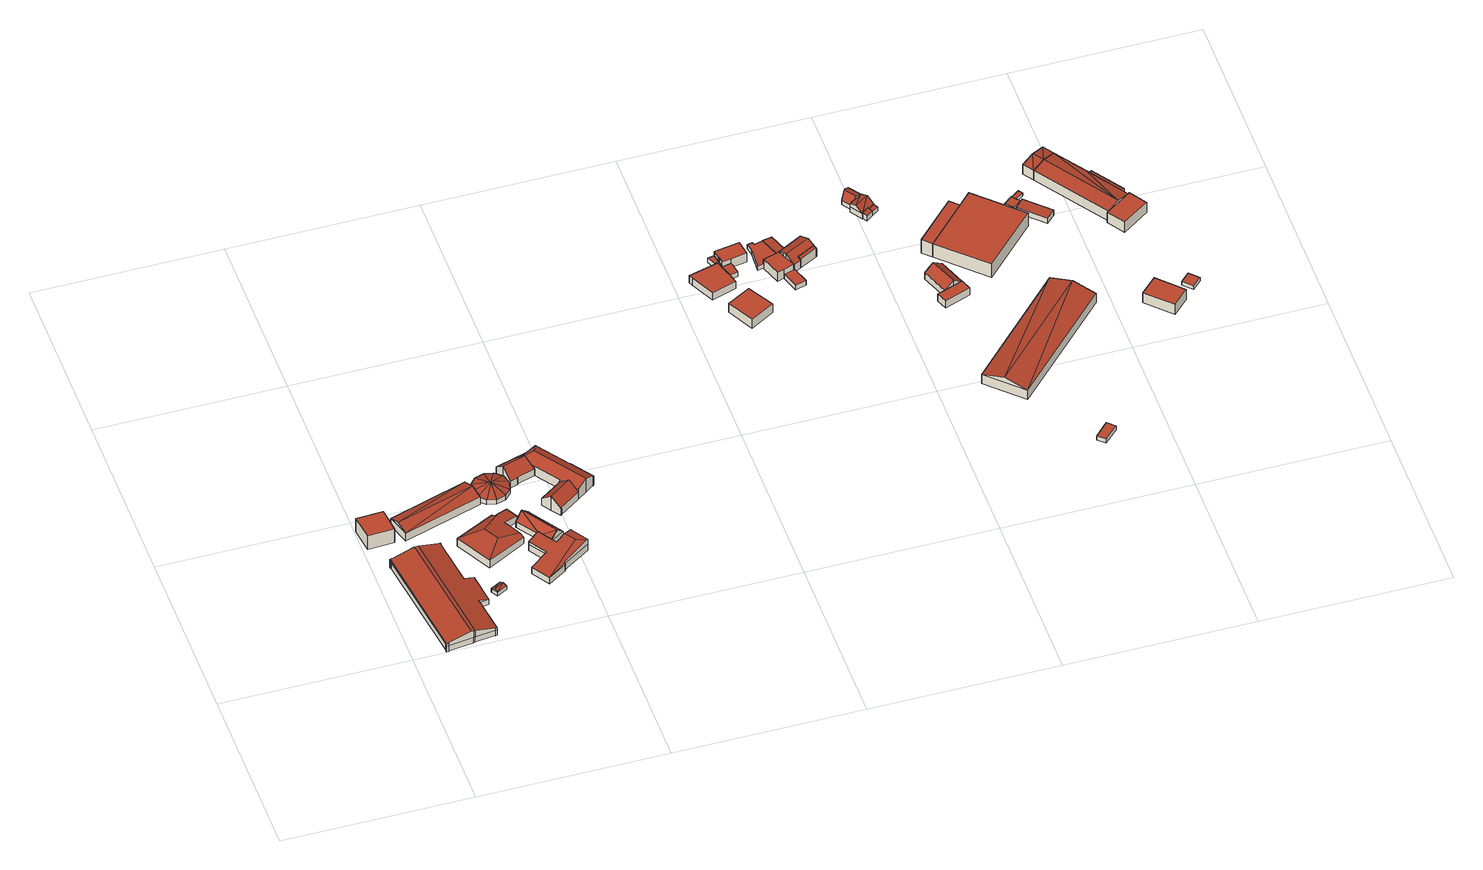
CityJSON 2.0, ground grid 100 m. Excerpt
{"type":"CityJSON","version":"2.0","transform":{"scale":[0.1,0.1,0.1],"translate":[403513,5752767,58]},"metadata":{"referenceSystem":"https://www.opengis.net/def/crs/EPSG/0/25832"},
"CityObjects":{
"building1":{"type":"Building","attributes":{"Gemeindeschluessel":"05515000","Geometrietyp2DReferenz":"3000","function":"51003_1201","roofType":"1000","measuredHeight":9},"geometry":[{"type":"Solid","lod":"2","boundaries":[[[[0,1,2,3]],[[4,5,1,0]],[[6,7,5,4]],[[3,2,7,6]],[[4,0,3,6]],[[1,5,7,2]]]],"semantics":{"surfaces":[{"type":"WallSurface"},{"type":"RoofSurface"},{"type":"GroundSurface"}],"values":[[0,0,0,0,1,2]]}}]},
"building2":{"type":"Building","attributes":{"Gemeindeschluessel":"05515000","Geometrietyp2DReferenz":"3000","function":"31001_2700","roofType":"5000","measuredHeight":8.28},"geometry":[{"type":"Solid","lod":"2","boundaries":[[[[8,9,10,11]],[[12,13,9,8]],[[14,15,13,12]],[[16,17,15,14]],[[18,19,17,16]],[[20,21,19,18]],[[22,23,21,20]],[[24,25,23,22]],[[26,27,25,24]],[[28,29,27,26]],[[30,31,29,28]],[[32,33,31,30]],[[34,35,33,32]],[[36,37,35,34]],[[38,39,37,36]],[[40,41,39,38]],[[42,43,41,40]],[[44,45,43,42]],[[46,47,45,44]],[[48,49,47,46]],[[50,51,49,48]],[[52,53,51,50]],[[54,55,53,52]],[[56,57,55,54]],[[58,59,57,56]],[[11,10,59,58]],[[60,61,62,63,64,65,66,67,68,69,70,71]],[[72,73,40,38,74,75,76,77,78,79,80,81,82,83,84,85]],[[64,63,86,81,80]],[[86,63,62,58,56]],[[81,86,56,54]],[[84,83,50,48]],[[85,84,48,46]],[[83,82,52,50]],[[82,81,54,52]],[[79,78,28,26]],[[65,64,80,79,26,24]],[[78,77,30,28]],[[77,76,32,30]],[[76,75,34,32]],[[75,74,36,34]],[[74,38,36]],[[73,72,44,42]],[[73,42,40]],[[72,85,46,44]],[[70,69,16,14]],[[71,70,14,12]],[[69,68,18,16]],[[68,67,20,18]],[[67,66,22,20]],[[66,65,24,22]],[[62,61,11,58]],[[61,60,8,11]],[[60,71,12,8]],[[9,13,15,17,19,21,23,25,27,29,31,33,35,37,39,41,43,45,47,49,51,53,55,57,59,10]]]],"semantics":{"surfaces":[{"type":"WallSurface"},{"type":"RoofSurface"},{"type":"GroundSurface"}],"values":[[0,0,0,0,0,0,0,0,0,0,0,0,0,0,0,0,0,0,0,0,0,0,0,0,0,0,1,1,1,0,0,0,0,0,0,0,0,0,0,0,0,0,0,0,0,0,0,0,0,0,0,0,0,0,2]]}}]},
"building3":{"type":"Building","attributes":{"Gemeindeschluessel":"05515000","Geometrietyp2DReferenz":"3000","function":"31001_2700","roofType":"3100","measuredHeight":3.32},"geometry":[{"type":"Solid","lod":"2","boundaries":[[[[87,88,89,90]],[[91,92,88,87]],[[93,94,92,91]],[[90,89,94,93]],[[87,95,91]],[[93,96,90]],[[96,95,87]],[[87,90,96]],[[93,91,95]],[[95,96,93]],[[88,92,94,89]]]],"semantics":{"surfaces":[{"type":"WallSurface"},{"type":"RoofSurface"},{"type":"GroundSurface"}],"values":[[0,0,0,0,0,0,1,1,1,1,2]]}}]},
"building4":{"type":"Building","attributes":{"Gemeindeschluessel":"05515000","Geometrietyp2DReferenz":"3000","function":"31001_2700","roofType":"3100","measuredHeight":7.22},"geometry":[{"type":"Solid","lod":"2","boundaries":[[[[97,98,99,100]],[[101,102,98,97]],[[103,104,102,101]],[[100,99,104,103]],[[97,105,101]],[[103,106,100]],[[106,105,97]],[[97,100,106]],[[103,101,105]],[[105,106,103]],[[98,102,104,99]]]],"semantics":{"surfaces":[{"type":"WallSurface"},{"type":"RoofSurface"},{"type":"GroundSurface"}],"values":[[0,0,0,0,0,0,1,1,1,1,2]]}}]},
"building5":{"type":"Building","attributes":{"Gemeindeschluessel":"05515000","Geometrietyp2DReferenz":"3000","function":"31001_2700","roofType":"5000","measuredHeight":7.53},"geometry":[{"type":"Solid","lod":"2","boundaries":[[[[107,108,109,110]],[[111,112,108,107]],[[113,114,112,111]],[[115,116,114,113]],[[117,118,116,115]],[[119,120,118,117]],[[121,122,120,119]],[[110,109,122,121]],[[123,124,110,121]],[[125,113,111,107,126]],[[123,119,117,115,125,126,124]],[[124,126,107,110]],[[113,125,115]],[[119,123,121]],[[108,112,114,116,118,120,122,109]]]],"semantics":{"surfaces":[{"type":"WallSurface"},{"type":"RoofSurface"},{"type":"GroundSurface"}],"values":[[0,0,0,0,0,0,0,0,1,1,1,1,0,0,2]]}}]},
"building6":{"type":"Building","attributes":{"Gemeindeschluessel":"05515000","Geometrietyp2DReferenz":"3000","function":"51009_1610","roofType":"5000","measuredHeight":5.99},"geometry":[{"type":"Solid","lod":"2","boundaries":[[[[127,128,129,130]],[[131,132,128,127]],[[133,134,132,131]],[[135,136,134,133]],[[137,138,136,135]],[[139,140,138,137]],[[141,142,140,139]],[[143,144,142,141]],[[145,146,144,143]],[[147,148,146,145]],[[149,150,148,147]],[[130,129,150,149]],[[151,149,147,152]],[[152,147,145,153]],[[154,155,153,145,143,156]],[[143,141,156]],[[154,156,141,139,157]],[[139,137,157]],[[158,154,157,137,135,159]],[[135,133,159]],[[159,133,131,158]],[[154,158,131,127,155]],[[152,153,155,127,130,151]],[[130,149,151]],[[128,132,134,136,138,140,142,144,146,148,150,129]]]],"semantics":{"surfaces":[{"type":"WallSurface"},{"type":"RoofSurface"},{"type":"GroundSurface"}],"values":[[0,0,0,0,0,0,0,0,0,0,0,0,1,1,1,1,1,1,1,1,1,1,1,1,2]]}}]},
"building7":{"type":"Building","attributes":{"Gemeindeschluessel":"05515000","Geometrietyp2DReferenz":"3000","function":"31001_1000","roofType":"5000","measuredHeight":8.51},"address":[{"country":"Germany","locality":"Münster","thoroughfareNumber":"320","thoroughfareName":"Kappenberger Damm"}],"geometry":[{"type":"Solid","lod":"2","boundaries":[[[[160,161,162,163]],[[164,165,161,160]],[[166,167,165,164]],[[168,169,167,166]],[[170,171,169,168]],[[172,173,171,170]],[[174,175,173,172]],[[176,177,175,174]],[[178,179,177,176]],[[180,181,179,178]],[[182,183,181,180]],[[184,185,183,182]],[[186,187,185,184]],[[163,162,187,186]],[[188,189,190,174,191]],[[192,193,194,195,190,189,196,197]],[[198,176,174,190,195,199,200,201,202]],[[202,201,182,180]],[[201,200,184,182]],[[200,199,186,184]],[[199,195,194,163,186]],[[198,202,180,178]],[[198,178,176]],[[197,196,168,166]],[[196,189,188,170,168]],[[193,192,164,160]],[[194,193,160,163]],[[192,197,166,164]],[[188,191,172,170]],[[191,174,172]],[[161,165,167,169,171,173,175,177,179,181,183,185,187,162]]]],"semantics":{"surfaces":[{"type":"WallSurface"},{"type":"RoofSurface"},{"type":"GroundSurface"}],"values":[[0,0,0,0,0,0,0,0,0,0,0,0,0,0,1,1,1,0,0,0,0,0,0,0,0,0,0,0,0,0,2]]}}]},
"building8":{"type":"Building","attributes":{"Gemeindeschluessel":"05515000","Geometrietyp2DReferenz":"3000","function":"51009_1610","roofType":"2100","measuredHeight":5.43},"geometry":[{"type":"Solid","lod":"2","boundaries":[[[[203,204,183,205]],[[206,207,204,203]],[[208,185,207,206]],[[205,183,185,208]],[[206,203,205,208]],[[204,207,185,183]]]],"semantics":{"surfaces":[{"type":"WallSurface"},{"type":"RoofSurface"},{"type":"GroundSurface"}],"values":[[0,0,0,0,1,2]]}}]},
"building9":{"type":"Building","attributes":{"Gemeindeschluessel":"05515000","Geometrietyp2DReferenz":"3000","function":"31001_2700","roofType":"5000","measuredHeight":8.13},"geometry":[{"type":"Solid","lod":"2","boundaries":[[[[209,210,204,211]],[[212,213,210,209]],[[214,215,213,212]],[[216,217,215,214]],[[218,219,217,216]],[[220,221,219,218]],[[222,223,221,220]],[[224,225,223,222]],[[226,207,225,224]],[[211,204,207,226]],[[226,224,227]],[[211,226,227]],[[211,227,228]],[[209,211,228]],[[212,209,228]],[[228,214,212]],[[216,220,218]],[[227,222,220]],[[228,227,220]],[[220,216,228]],[[222,227,224]],[[214,228,216]],[[210,213,215,217,219,221,223,225,207,204]]]],"semantics":{"surfaces":[{"type":"WallSurface"},{"type":"RoofSurface"},{"type":"GroundSurface"}],"values":[[0,0,0,0,0,0,0,0,0,0,1,1,1,1,1,1,1,1,1,1,0,0,2]]}}]},
"building10":{"type":"Building","attributes":{"Gemeindeschluessel":"05515000","Geometrietyp2DReferenz":"3000","function":"31001_2700"},"children":["building10-1","building10-2","building10-3","building10-4"]},
"building10-1":{"type":"BuildingPart","attributes":{"roofType":"5000","measuredHeight":9.05},"parents":["building10"],"geometry":[{"type":"Solid","lod":"2","boundaries":[[[[229,230,231,232]],[[233,234,230,229]],[[235,236,234,233]],[[237,238,236,235]],[[239,240,238,237]],[[241,242,240,239]],[[243,244,245,242,241]],[[246,247,248,249,250,251]],[[252,253,254,255,256]],[[257,258,253,252]],[[259,260,258,257]],[[261,262,260,259]],[[232,231,262,261]],[[252,256,263,264,265,257]],[[266,267,246,251,268,269,270,243,241,265,264]],[[239,237,235,233,229,232,261,259,257,265,241]],[[230,234,236,238,240,242,245,271,249,248,272,273,254,253,258,260,262,231]],[[243,270,244]],[[268,251,250]],[[271,269,268,250,249]],[[245,244,270,269,271]],[[246,267,247]],[[272,266,264,273]],[[248,247,267,266,272]],[[263,256,255]],[[273,264,263,255,254]]]],"semantics":{"surfaces":[{"type":"WallSurface"},{"type":"RoofSurface"},{"type":"GroundSurface"},{"type":"ClosureSurface"}],"values":[[0,0,0,0,0,0,0,0,0,0,0,0,0,1,1,1,2,0,0,3,3,0,3,3,0,3]]}}]},
"building10-2":{"type":"BuildingPart","attributes":{"roofType":"3100","measuredHeight":9.47},"parents":["building10"],"geometry":[{"type":"Solid","lod":"2","boundaries":[[[[274,275,276,277]],[[278,279,275,274]],[[250,249,279,278]],[[280,281,245,244]],[[282,283,281,280]],[[284,285,283,282]],[[286,287,285,284]],[[288,289,287,286]],[[290,291,289,288]],[[277,276,291,290]],[[284,282,280,244,270,292,286]],[[268,250,278,274,277,290,288,286,292]],[[275,279,249,271,245,281,283,285,287,289,291,276]],[[268,292,269]],[[249,250,268,269,271]],[[269,292,270]],[[269,270,244,245,271]]]],"semantics":{"surfaces":[{"type":"WallSurface"},{"type":"RoofSurface"},{"type":"GroundSurface"},{"type":"ClosureSurface"}],"values":[[0,0,0,0,0,0,0,0,0,0,1,1,2,0,3,0,3]]}}]},
"building10-3":{"type":"BuildingPart","attributes":{"roofType":"2100","measuredHeight":6.91},"parents":["building10"],"geometry":[{"type":"Solid","lod":"2","boundaries":[[[[255,254,293,294,295]],[[263,255,295,296,297]],[[254,273,293]],[[263,297,264]],[[254,255,263,264,273]],[[294,296,295]],[[264,297,296,294,293,273]]]],"semantics":{"surfaces":[{"type":"WallSurface"},{"type":"RoofSurface"},{"type":"GroundSurface"},{"type":"ClosureSurface"}],"values":[[0,1,2,0,3,0,3]]}}]},
"building10-4":{"type":"BuildingPart","attributes":{"roofType":"3100","measuredHeight":9.47},"parents":["building10"],"geometry":[{"type":"Solid","lod":"2","boundaries":[[[[298,299,300,301]],[[302,303,299,298]],[[304,305,303,302]],[[306,307,305,304]],[[308,309,307,306]],[[294,293,309,308]],[[310,311,248,247]],[[301,300,311,310]],[[296,294,308,306,304,312]],[[302,298,301,310,247,267,312,304]],[[299,303,305,307,309,293,273,272,248,311,300]],[[264,297,296,312,266]],[[273,264,266,272]],[[293,294,296,297,264,273]],[[266,312,267]],[[266,267,247,248,272]]]],"semantics":{"surfaces":[{"type":"WallSurface"},{"type":"RoofSurface"},{"type":"GroundSurface"},{"type":"ClosureSurface"}],"values":[[0,0,0,0,0,0,0,0,1,1,2,0,3,3,0,3]]}}]},
"building11":{"type":"Building","attributes":{"Gemeindeschluessel":"05515000","Geometrietyp2DReferenz":"3000","function":"31001_2000","roofType":"1000","measuredHeight":4.71},"geometry":[{"type":"Solid","lod":"2","boundaries":[[[[313,314,315,316]],[[317,318,314,313]],[[319,320,318,317]],[[321,322,320,319]],[[323,324,322,321]],[[325,326,324,323]],[[327,328,326,325]],[[329,330,328,327]],[[331,332,330,329]],[[316,315,332,331]],[[329,327,325,323,321,319,317,313,316,331]],[[314,318,320,322,324,326,328,330,332,315]]]],"semantics":{"surfaces":[{"type":"WallSurface"},{"type":"RoofSurface"},{"type":"GroundSurface"}],"values":[[0,0,0,0,0,0,0,0,0,0,1,2]]}}]},
"building12":{"type":"Building","attributes":{"Gemeindeschluessel":"05515000","Geometrietyp2DReferenz":"3000","function":"31001_2000","roofType":"1000","measuredHeight":5.92},"address":[{"country":"Germany","locality":"Münster","thoroughfareNumber":"306","thoroughfareName":"Kappenberger Damm"}],"geometry":[{"type":"Solid","lod":"2","boundaries":[[[[333,334,335,336]],[[337,338,334,333]],[[339,340,338,337]],[[336,335,340,339]],[[337,333,336,339]],[[334,338,340,335]]]],"semantics":{"surfaces":[{"type":"WallSurface"},{"type":"RoofSurface"},{"type":"GroundSurface"}],"values":[[0,0,0,0,1,2]]}}]},
"building13":{"type":"Building","attributes":{"Gemeindeschluessel":"05515000","Geometrietyp2DReferenz":"3000","function":"51009_1610","roofType":"1000","measuredHeight":2.94},"geometry":[{"type":"Solid","lod":"2","boundaries":[[[[341,342,343,344]],[[345,346,342,341]],[[347,348,346,345]],[[344,343,348,347]],[[345,341,344,347]],[[342,346,348,343]]]],"semantics":{"surfaces":[{"type":"WallSurface"},{"type":"RoofSurface"},{"type":"GroundSurface"}],"values":[[0,0,0,0,1,2]]}}]},
"building14":{"type":"Building","attributes":{"Gemeindeschluessel":"05515000","Geometrietyp2DReferenz":"3000","function":"51009_1610","roofType":"1000","measuredHeight":3.06},"geometry":[{"type":"Solid","lod":"2","boundaries":[[[[349,350,351,352]],[[353,354,350,349]],[[355,356,354,353]],[[357,358,356,355]],[[359,360,358,357]],[[361,362,360,359]],[[363,364,362,361]],[[352,351,364,363]],[[361,359,357,355,353,349,352,363]],[[350,354,356,358,360,362,364,351]]]],"semantics":{"surfaces":[{"type":"WallSurface"},{"type":"RoofSurface"},{"type":"GroundSurface"}],"values":[[0,0,0,0,0,0,0,0,1,2]]}}]},
"building15":{"type":"Building","attributes":{"Gemeindeschluessel":"05515000","Geometrietyp2DReferenz":"3000","function":"31001_1000"},"address":[{"country":"Germany","locality":"Münster","thoroughfareNumber":"304","thoroughfareName":"Kappenberger Damm"}],"children":["building15-1","building15-2"]},
"building15-1":{"type":"BuildingPart","attributes":{"roofType":"1000","measuredHeight":5.97},"parents":["building15"],"geometry":[{"type":"Solid","lod":"2","boundaries":[[[[365,366,367,368]],[[369,370,371,366,365]],[[372,373,374,375,376]],[[377,378,373,372]],[[379,380,378,377]],[[368,367,380,379]],[[377,372,376,369,365,368,379]],[[366,371,374,373,378,380,367]],[[370,369,376,375]],[[374,371,370,375]]]],"semantics":{"surfaces":[{"type":"WallSurface"},{"type":"RoofSurface"},{"type":"GroundSurface"},{"type":"ClosureSurface"}],"values":[[0,0,0,0,0,0,1,2,0,3]]}}]},
"building15-2":{"type":"BuildingPart","attributes":{"roofType":"1000","measuredHeight":2.98},"parents":["building15"],"geometry":[{"type":"Solid","lod":"2","boundaries":[[[[381,315,314,382]],[[383,384,315,381]],[[375,374,384,383]],[[385,386,371,370]],[[387,320,386,385]],[[388,318,320,387]],[[382,314,318,388]],[[387,385,370,375,383,381,382,388]],[[315,384,374,371,386,320,318,314]],[[374,375,370,371]]]],"semantics":{"surfaces":[{"type":"WallSurface"},{"type":"RoofSurface"},{"type":"GroundSurface"},{"type":"ClosureSurface"}],"values":[[0,0,0,0,0,0,0,1,2,3]]}}]},
"building16":{"type":"Building","attributes":{"Gemeindeschluessel":"05515000","Geometrietyp2DReferenz":"3000","function":"31001_2000","roofType":"1000","measuredHeight":2.72},"geometry":[{"type":"Solid","lod":"2","boundaries":[[[[389,390,391,392]],[[393,394,390,389]],[[395,396,394,393]],[[397,398,396,395]],[[399,400,398,397]],[[401,402,400,399]],[[403,404,402,401]],[[405,406,404,403]],[[407,408,406,405]],[[409,410,408,407]],[[392,391,410,409]],[[407,405,403,401,399,397,395,393,389,392,409]],[[390,394,396,398,400,402,404,406,408,410,391]]]],"semantics":{"surfaces":[{"type":"WallSurface"},{"type":"RoofSurface"},{"type":"GroundSurface"}],"values":[[0,0,0,0,0,0,0,0,0,0,0,1,2]]}}]},
"building17":{"type":"Building","attributes":{"Gemeindeschluessel":"05515000","Geometrietyp2DReferenz":"3000","function":"31001_2000","roofType":"9999","measuredHeight":6},"address":[{"country":"Germany","locality":"Münster","thoroughfareNumber":"304a","thoroughfareName":"Kappenberger Damm"}],"geometry":[{"type":"Solid","lod":"2","boundaries":[[[[411,412,413,414,415,416,417,418,419]],[[417,420,421,418]],[[416,422,420,417]],[[415,423,422,416]],[[414,424,423,415]],[[413,425,424,414]],[[412,426,425,413]],[[411,427,426,412]],[[419,428,427,411]],[[418,421,428,419]],[[420,422,423,424,425,426,427,428,421]]]],"semantics":{"surfaces":[{"type":"RoofSurface"},{"type":"WallSurface"},{"type":"GroundSurface"}],"values":[[0,1,1,1,1,1,1,1,1,1,2]]}}]},
"building18":{"type":"Building","attributes":{"Gemeindeschluessel":"05515000","Geometrietyp2DReferenz":"3000","function":"31001_2460","roofType":"1000","measuredHeight":2.91},"geometry":[{"type":"Solid","lod":"2","boundaries":[[[[429,430,431,432]],[[433,434,430,429]],[[435,436,434,433]],[[437,438,436,435]],[[432,431,438,437]],[[435,433,429,432,437]],[[430,434,436,438,431]]]],"semantics":{"surfaces":[{"type":"WallSurface"},{"type":"RoofSurface"},{"type":"GroundSurface"}],"values":[[0,0,0,0,0,1,2]]}}]},
"building19":{"type":"Building","attributes":{"Gemeindeschluessel":"05515000","Geometrietyp2DReferenz":"3000","function":"31001_2000","roofType":"2100","measuredHeight":2.88},"geometry":[{"type":"Solid","lod":"2","boundaries":[[[[439,440,441,442]],[[443,444,440,439]],[[445,446,444,443]],[[447,448,446,445]],[[449,450,448,447]],[[451,452,450,449]],[[442,441,452,451]],[[449,447,445,443,439,442,451]],[[440,444,446,448,450,452,441]]]],"semantics":{"surfaces":[{"type":"WallSurface"},{"type":"RoofSurface"},{"type":"GroundSurface"}],"values":[[0,0,0,0,0,0,0,1,2]]}}]},
"building20":{"type":"Building","attributes":{"Gemeindeschluessel":"05515000","Geometrietyp2DReferenz":"3000","function":"31001_1000","roofType":"3100","measuredHeight":8.63},"address":[{"country":"Germany","locality":"Münster","thoroughfareNumber":"302","thoroughfareName":"Kappenberger Damm"}],"geometry":[{"type":"Solid","lod":"2","boundaries":[[[[453,454,455,456]],[[457,458,454,453]],[[459,460,458,457]],[[461,462,460,459]],[[463,464,462,461]],[[465,466,464,463]],[[467,468,466,465]],[[469,470,468,467]],[[471,472,470,469]],[[473,474,472,471]],[[475,476,474,473]],[[456,455,476,475]],[[469,467,465,463,461,471]],[[459,457,453,456,475,473,471,461]],[[454,458,460,462,464,466,468,470,472,474,476,455]]]],"semantics":{"surfaces":[{"type":"WallSurface"},{"type":"RoofSurface"},{"type":"GroundSurface"}],"values":[[0,0,0,0,0,0,0,0,0,0,0,0,1,1,2]]}}]},
"building21":{"type":"Building","attributes":{"Gemeindeschluessel":"05515000","Geometrietyp2DReferenz":"3000","function":"51009_1610","roofType":"2100","measuredHeight":6.79},"geometry":[{"type":"Solid","lod":"2","boundaries":[[[[477,454,458,478]],[[479,455,454,477]],[[480,476,455,479]],[[478,458,476,480]],[[479,477,478,480]],[[454,455,476,458]]]],"semantics":{"surfaces":[{"type":"WallSurface"},{"type":"RoofSurface"},{"type":"GroundSurface"}],"values":[[0,0,0,0,1,2]]}}]},
"building22":{"type":"Building","attributes":{"Gemeindeschluessel":"05515000","Geometrietyp2DReferenz":"3000","function":"31001_1000"},"address":[{"country":"Germany","locality":"Münster","thoroughfareNumber":"300","thoroughfareName":"Kappenberger Damm"}],"children":["building22-1","building22-2","building22-3"]},
"building22-1":{"type":"BuildingPart","attributes":{"roofType":"5000","measuredHeight":6.61},"parents":["building22"],"geometry":[{"type":"Solid","lod":"2","boundaries":[[[[481,482,483,484,485,486]],[[487,488,489,490]],[[491,492,488,487]],[[486,485,492,491]],[[493,494,495,496,487,490]],[[481,486,491,496,495]],[[487,496,491]],[[484,489,488,492,485]],[[482,481,497]],[[489,484,483,498,490]],[[483,482,497,498]],[[495,494,497,481]],[[493,490,498]],[[494,493,498,497]]]],"semantics":{"surfaces":[{"type":"WallSurface"},{"type":"RoofSurface"},{"type":"GroundSurface"},{"type":"ClosureSurface"}],"values":[[0,0,0,0,1,1,0,2,0,3,3,0,0,3]]}}]},
"building22-2":{"type":"BuildingPart","attributes":{"roofType":"3100","measuredHeight":6.55},"parents":["building22"],"geometry":[{"type":"Solid","lod":"2","boundaries":[[[[499,500,501,502]],[[503,504,500,499]],[[505,490,489,504,503]],[[506,507,484,483]],[[508,509,507,506]],[[510,511,509,508]],[[502,510,508,512,499]],[[512,513,499]],[[513,512,514]],[[514,482,497,494,515,516,513]],[[513,516,503,499]],[[516,515,505,503]],[[482,514,506,483]],[[514,512,508,506]],[[500,504,489,484,507,509,511,501]],[[490,505,493,498]],[[489,490,498,483,484]],[[501,511,510,502]],[[505,515,494,493]],[[498,497,482,483]],[[493,494,497,498]]]],"semantics":{"surfaces":[{"type":"WallSurface"},{"type":"RoofSurface"},{"type":"GroundSurface"},{"type":"ClosureSurface"}],"values":[[0,0,0,0,0,0,1,1,1,1,0,0,0,0,2,0,3,3,0,3,3]]}}]},
"building22-3":{"type":"BuildingPart","attributes":{"roofType":"2100","measuredHeight":4.04},"parents":["building22"],"geometry":[{"type":"Solid","lod":"2","boundaries":[[[[517,518,511,510,519]],[[520,521,518,517]],[[522,502,501,521,520]],[[517,519,522,520]],[[511,518,521,501]],[[502,522,519,510]],[[511,501,502,510]]]],"semantics":{"surfaces":[{"type":"WallSurface"},{"type":"RoofSurface"},{"type":"GroundSurface"},{"type":"ClosureSurface"}],"values":[[0,0,0,1,2,0,3]]}}]},
"building23":{"type":"Building","attributes":{"Gemeindeschluessel":"05515000","Geometrietyp2DReferenz":"3000","function":"31001_2460","roofType":"1000","measuredHeight":4.86},"geometry":[{"type":"Solid","lod":"2","boundaries":[[[[523,524,525,526]],[[527,528,524,523]],[[529,530,528,527]],[[531,532,530,529]],[[526,525,532,531]],[[529,527,523,526,531]],[[524,528,530,532,525]]]],"semantics":{"surfaces":[{"type":"WallSurface"},{"type":"RoofSurface"},{"type":"GroundSurface"}],"values":[[0,0,0,0,0,1,2]]}}]},
"building24":{"type":"Building","attributes":{"Gemeindeschluessel":"05515000","Geometrietyp2DReferenz":"3000","function":"51009_1610","roofType":"2100","measuredHeight":2.91},"geometry":[{"type":"Solid","lod":"2","boundaries":[[[[533,511,518,534]],[[535,509,511,533]],[[536,537,509,535]],[[534,518,537,536]],[[535,533,534,536]],[[511,509,537,518]]]],"semantics":{"surfaces":[{"type":"WallSurface"},{"type":"RoofSurface"},{"type":"GroundSurface"}],"values":[[0,0,0,0,1,2]]}}]},
"building25":{"type":"Building","attributes":{"Gemeindeschluessel":"05515000","Geometrietyp2DReferenz":"3000","function":"31001_1000"},"address":[{"country":"Germany","locality":"Münster","thoroughfareNumber":"301","thoroughfareName":"Kappenberger Damm"}],"children":["building25-1","building25-2"]},
"building25-1":{"type":"BuildingPart","attributes":{"roofType":"1000","measuredHeight":2.85},"parents":["building25"],"geometry":[{"type":"Solid","lod":"2","boundaries":[[[[538,539,540,541]],[[542,543,539,538]],[[544,545,543,542]],[[542,538,541,546,544]],[[539,543,545,547,540]],[[547,546,541,540]],[[545,544,546,547]]]],"semantics":{"surfaces":[{"type":"WallSurface"},{"type":"RoofSurface"},{"type":"GroundSurface"},{"type":"ClosureSurface"}],"values":[[0,0,0,1,2,3,3]]}}]},
"building25-2":{"type":"BuildingPart","attributes":{"roofType":"3100","measuredHeight":8.16},"parents":["building25"],"geometry":[{"type":"Solid","lod":"2","boundaries":[[[[548,530,549,550]],[[551,552,530,548]],[[553,528,552,551]],[[554,555,528,553]],[[556,540,555,554]],[[541,540,556]],[[545,544,557]],[[550,549,545,557]],[[556,554,553,551,558]],[[548,550,557,558,551]],[[530,552,528,555,540,547,545,549]],[[541,556,558,546]],[[540,541,546,547]],[[544,546,558,557]],[[546,544,545,547]]]],"semantics":{"surfaces":[{"type":"WallSurface"},{"type":"RoofSurface"},{"type":"GroundSurface"},{"type":"ClosureSurface"}],"values":[[0,0,0,0,0,0,0,0,1,1,2,0,3,0,3]]}}]},
"building26":{"type":"Building","attributes":{"Gemeindeschluessel":"05515000","Geometrietyp2DReferenz":"3000","function":"31001_2460","roofType":"1000","measuredHeight":2.79},"geometry":[{"type":"Solid","lod":"2","boundaries":[[[[559,560,561,562]],[[563,564,560,559]],[[565,566,564,563]],[[562,561,566,565]],[[563,559,562,565]],[[560,564,566,561]]]],"semantics":{"surfaces":[{"type":"WallSurface"},{"type":"RoofSurface"},{"type":"GroundSurface"}],"values":[[0,0,0,0,1,2]]}}]},
"building27":{"type":"Building","attributes":{"Gemeindeschluessel":"05515000","Geometrietyp2DReferenz":"3000","function":"31001_2000","roofType":"3100","measuredHeight":9.63},"geometry":[{"type":"Solid","lod":"2","boundaries":[[[[567,568,569,570]],[[571,572,568,567]],[[573,574,572,571]],[[570,569,574,573]],[[567,575,571]],[[573,576,570]],[[567,570,576]],[[576,575,567]],[[575,576,573]],[[573,571,575]],[[568,572,574,569]]]],"semantics":{"surfaces":[{"type":"WallSurface"},{"type":"RoofSurface"},{"type":"GroundSurface"}],"values":[[0,0,0,0,0,0,1,1,1,1,2]]}}]},
"building28":{"type":"Building","attributes":{"Gemeindeschluessel":"05515000","Geometrietyp2DReferenz":"3000","function":"31001_2000"},"children":["building28-1","building28-2"]},
"building28-1":{"type":"BuildingPart","attributes":{"roofType":"1000","measuredHeight":8.96},"parents":["building28"],"geometry":[{"type":"Solid","lod":"2","boundaries":[[[[577,578,579,580]],[[581,582,578,577]],[[583,584,582,581]],[[581,577,580,583]],[[578,582,584,579]],[[584,583,580,579]]]],"semantics":{"surfaces":[{"type":"WallSurface"},{"type":"RoofSurface"},{"type":"GroundSurface"},{"type":"ClosureSurface"}],"values":[[0,0,0,1,2,3]]}}]},
"building28-2":{"type":"BuildingPart","attributes":{"roofType":"1000","measuredHeight":9.04},"parents":["building28"],"geometry":[{"type":"Solid","lod":"2","boundaries":[[[[585,586,587,588]],[[580,579,586,585]],[[589,590,584,583]],[[588,587,590,589]],[[583,580,585,588,589]],[[586,579,584,590,587]],[[584,579,580,583]]]],"semantics":{"surfaces":[{"type":"WallSurface"},{"type":"RoofSurface"},{"type":"GroundSurface"},{"type":"ClosureSurface"}],"values":[[0,0,0,0,1,2,3]]}}]},
"building29":{"type":"Building","attributes":{"Geometrietyp2DReferenz":"3000","Gemeindeschluessel":"05515000","function":"31001_2460","roofType":"2100","measuredHeight":2.66},"geometry":[{"type":"Solid","lod":"2","boundaries":[[[[591,592,593,594]],[[595,596,592,591]],[[597,598,596,595]],[[594,593,598,597]],[[595,591,594,597]],[[592,596,598,593]]]],"semantics":{"surfaces":[{"type":"WallSurface"},{"type":"RoofSurface"},{"type":"GroundSurface"}],"values":[[0,0,0,0,1,2]]}}]},
"building30":{"type":"Building","attributes":{"Gemeindeschluessel":"05515000","Geometrietyp2DReferenz":"3000","function":"31001_2460","roofType":"1000","measuredHeight":2.28},"geometry":[{"type":"Solid","lod":"2","boundaries":[[[[599,600,601,602]],[[603,604,600,599]],[[605,606,604,603]],[[602,601,606,605]],[[603,599,602,605]],[[600,604,606,601]]]],"semantics":{"surfaces":[{"type":"WallSurface"},{"type":"RoofSurface"},{"type":"GroundSurface"}],"values":[[0,0,0,0,1,2]]}}]},
"building31":{"type":"Building","attributes":{"Gemeindeschluessel":"05515000","Geometrietyp2DReferenz":"3000","function":"31001_2000","roofType":"2100","measuredHeight":3.89},"geometry":[{"type":"Solid","lod":"2","boundaries":[[[[607,608,609,610]],[[611,612,608,607]],[[613,614,612,611]],[[610,609,614,613]],[[611,607,610,613]],[[608,612,614,609]]]],"semantics":{"surfaces":[{"type":"WallSurface"},{"type":"RoofSurface"},{"type":"GroundSurface"}],"values":[[0,0,0,0,1,2]]}}]},
"building32":{"type":"Building","attributes":{"Gemeindeschluessel":"05515000","Geometrietyp2DReferenz":"3000","function":"31001_1100","roofType":"1000","measuredHeight":6.68},"address":[{"country":"Germany","locality":"Münster","thoroughfareNumber":"10","thoroughfareName":"Grafschaft"}],"geometry":[{"type":"Solid","lod":"2","boundaries":[[[[615,616,617,618]],[[619,620,616,615]],[[621,622,620,619]],[[618,617,622,621]],[[619,615,618,621]],[[616,620,622,617]]]],"semantics":{"surfaces":[{"type":"WallSurface"},{"type":"RoofSurface"},{"type":"GroundSurface"}],"values":[[0,0,0,0,1,2]]}}]},
"building33":{"type":"Building","attributes":{"Gemeindeschluessel":"05515000","Geometrietyp2DReferenz":"3000","function":"31001_2000","roofType":"3100","measuredHeight":7.71},"geometry":[{"type":"Solid","lod":"2","boundaries":[[[[623,624,625,626]],[[627,628,624,623]],[[629,630,628,627]],[[626,625,630,629]],[[623,631,627]],[[629,632,626]],[[626,632,631]],[[631,623,626]],[[632,629,627]],[[627,631,632]],[[624,628,630,625]]]],"semantics":{"surfaces":[{"type":"WallSurface"},{"type":"RoofSurface"},{"type":"GroundSurface"}],"values":[[0,0,0,0,0,0,1,1,1,1,2]]}}]},
"building34":{"type":"Building","attributes":{"Gemeindeschluessel":"05515000","Geometrietyp2DReferenz":"3000","function":"31001_2000","roofType":"5000","measuredHeight":7.7},"geometry":[{"type":"Solid","lod":"2","boundaries":[[[[629,633,634,626]],[[635,636,633,629]],[[637,638,636,635]],[[639,640,638,637]],[[626,634,640,639]],[[641,632,626,639]],[[641,637,635]],[[641,635,629]],[[629,632,641]],[[637,641,639]],[[626,632,629]],[[633,636,638,640,634]]]],"semantics":{"surfaces":[{"type":"WallSurface"},{"type":"RoofSurface"},{"type":"GroundSurface"}],"values":[[0,0,0,0,0,1,1,1,1,0,0,2]]}}]},
"building35":{"type":"Building","attributes":{"Gemeindeschluessel":"05515000","Geometrietyp2DReferenz":"3000","function":"31001_2460","roofType":"1000","measuredHeight":2.5},"geometry":[{"type":"Solid","lod":"2","boundaries":[[[[642,643,644,645]],[[646,647,643,642]],[[648,649,647,646]],[[645,644,649,648]],[[646,642,645,648]],[[643,647,649,644]]]],"semantics":{"surfaces":[{"type":"WallSurface"},{"type":"RoofSurface"},{"type":"GroundSurface"}],"values":[[0,0,0,0,1,2]]}}]},
"building36":{"type":"Building","attributes":{"Gemeindeschluessel":"05515000","Geometrietyp2DReferenz":"3000","function":"31001_1100","roofType":"1000","measuredHeight":6.99},"address":[{"country":"Germany","locality":"Münster","thoroughfareNumber":"6","thoroughfareName":"Grafschaft"}],"geometry":[{"type":"Solid","lod":"2","boundaries":[[[[650,651,652,653]],[[654,655,651,650]],[[656,657,655,654]],[[658,659,657,656]],[[660,661,659,658]],[[653,652,661,660]],[[658,656,654,650,653,660]],[[651,655,657,659,661,652]]]],"semantics":{"surfaces":[{"type":"WallSurface"},{"type":"RoofSurface"},{"type":"GroundSurface"}],"values":[[0,0,0,0,0,0,1,2]]}}]},
"building37":{"type":"Building","attributes":{"Gemeindeschluessel":"05515000","Geometrietyp2DReferenz":"3000","function":"31001_2460","roofType":"2100","measuredHeight":4.03},"geometry":[{"type":"Solid","lod":"2","boundaries":[[[[662,663,636,664]],[[665,666,663,662]],[[667,668,666,665]],[[664,636,668,667]],[[665,662,664,667]],[[663,666,668,636]]]],"semantics":{"surfaces":[{"type":"WallSurface"},{"type":"RoofSurface"},{"type":"GroundSurface"}],"values":[[0,0,0,0,1,2]]}}]}
},
"vertices":[
[148,933,103],[148,933,13],[5,926,13],[5,926,103],[162,798,103],[162,798,13],[23,792,103],[23,792,13],
[174,3,41],[174,3,5],[184,4,5],[184,4,41],[173,13,41],[173,13,5],[175,14,41],[175,14,5],[94,639,41],[94,639,5],[92,639,41],[92,639,5],[90,649,41],[90,649,5],[100,650,41],[100,650,5],[100,649,41],[100,649,5],[350,682,41],[350,682,5],[350,683,41],[350,683,5],[360,685,41],[360,685,5],[362,675,41],[362,675,5],[359,674,41],[359,674,5],[393,413,41],[393,413,5],[448,421,41],[448,421,5],[470,253,41],[470,253,5],[415,246,41],[415,246,5],[441,49,41],[441,49,5],[443,49,41],[443,49,5],[445,39,41],[445,39,5],[435,37,41],[435,37,5],[434,39,41],[434,39,5],[328,25,41],[328,25,5],[318,23,41],[318,23,5],[184,6,41],[184,6,5],[174,3,57],[184,4,59],[184,6,59],[305,22,88],[221,665,88],[100,649,59],[100,650,59],[90,649,57],[92,639,57],[94,639,57],[175,14,57],[173,13,57],[441,49,56],[415,246,56],[393,413,56],[359,674,56],[362,675,55],[360,685,55],[350,683,58],[350,682,58],[244,668,86],[328,25,86],[434,39,58],[435,37,58],[445,39,55],[443,49,55],[318,23,87],
[562,358,35],[562,358,11],[507,329,11],[507,329,35],[582,321,35],[582,321,11],[527,292,35],[527,292,11],[572,340,44],[517,311,44],
[601,1045,64],[601,1045,15],[179,913,15],[179,913,64],[639,921,64],[639,921,15],[217,789,64],[217,789,15],[620,983,87],[198,851,87],
[445,681,63],[445,681,12],[548,487,12],[548,487,63],[657,794,54],[657,794,12],[666,776,62],[666,776,12],[741,816,50],[741,816,12],[774,754,50],[774,754,12],[698,715,66],[698,715,12],[760,600,54],[760,600,12],[747,623,66],[628,600,87],[688,788,61],[585,680,87],
[711,1089,45],[711,1089,16],[661,1074,16],[661,1074,45],[758,1078,45],[758,1078,16],[797,1047,45],[797,1047,16],[811,1001,45],[811,1001,16],[800,947,45],[800,947,16],[766,912,45],[766,912,16],[717,897,45],[717,897,16],[670,909,45],[670,909,16],[633,943,45],[633,943,16],[618,990,45],[618,990,16],[628,1037,45],[628,1037,16],[710,996,75],[711,995,75],[713,994,75],[715,993,76],[714,994,76],[715,992,75],[718,991,75],[718,995,75],[724,997,73],
[983,549,53],[983,549,12],[979,547,12],[979,547,53],[985,545,53],[985,545,12],[985,544,53],[985,544,12],[1041,458,53],[1041,458,12],[890,360,53],[890,360,12],[892,356,53],[892,356,12],[794,293,53],[794,293,12],[732,390,53],[732,390,12],[830,451,53],[830,451,12],[767,546,53],[767,546,12],[827,585,53],[827,585,12],[861,532,53],[861,532,12],[891,488,53],[891,488,12],[890,360,68],[1035,454,90],[981,466,97],[892,356,67],[985,545,88],[983,549,88],[979,547,89],[944,523,97],[1041,458,88],[985,544,88],[830,451,73],[891,488,86],[861,532,86],[827,585,86],[767,546,73],
[841,594,66],[841,594,12],[827,585,45],[878,540,66],[878,540,12],[861,532,45],
[759,716,50],[759,716,12],[841,594,50],[758,716,50],[758,716,12],[756,719,50],[756,719,12],[834,770,50],[834,770,12],[840,762,50],[840,762,12],[838,761,50],[838,761,12],[955,584,50],[955,584,12],[881,536,50],[881,536,12],[878,540,50],[918,560,94],[795,745,94],
[1123,995,77],[1123,995,14],[1004,1164,14],[1004,1164,77],[1124,996,77],[1124,996,14],[1206,880,77],[1206,880,14],[1202,877,79],[1202,877,14],[1201,878,79],[1201,878,14],[1156,846,105],[1156,846,14],[1107,812,77],[1107,812,61],[1107,812,14],[954,1030,77],[954,1030,59],[954,1030,14],[1040,908,14],[1040,908,59],[1040,908,77],[997,1168,77],[997,1168,14],[997,1166,14],[997,1166,60],[997,1166,77],[1001,1169,77],[1001,1169,14],[1002,1169,77],[1002,1169,14],[1004,1165,77],[1004,1165,14],[925,1123,77],[900,1108,77],[974,1105,105],[918,1082,77],[941,1049,77],[1052,890,77],[1074,859,77],[1096,828,77],[1074,859,14],[918,1082,14],[900,1108,14],
[1038,905,60],[1038,905,14],[927,827,14],[927,827,60],[1037,906,59],[1037,906,14],[994,732,60],[994,732,14],[995,731,59],[995,731,14],[991,728,59],[991,728,14],[956,776,109],[956,776,14],[922,825,59],[922,825,14],[926,828,59],[926,828,14],[1074,859,109],
[883,1132,14],[883,1132,60],[883,1132,61],[897,1111,80],[900,1108,83],
[855,998,58],[855,998,14],[854,1001,14],[854,1001,60],[816,986,58],[816,986,14],[798,1045,109],[798,1045,14],[780,1101,60],[780,1101,14],[785,1102,60],[785,1102,14],[952,1031,60],[952,1031,14],[918,1082,109],
[2238,2086,78],[2238,2086,31],[2241,2087,31],[2241,2087,78],[2260,2018,78],[2260,2018,31],[2261,2018,78],[2261,2018,31],[2277,1955,78],[2277,1955,31],[2145,1914,78],[2145,1914,31],[2084,2039,78],[2084,2039,31],[2075,2064,78],[2075,2064,31],[2225,2103,78],[2225,2103,31],[2233,2105,78],[2233,2105,31],
[2319,1882,88],[2319,1882,28],[2195,1812,28],[2195,1812,88],[2397,1743,88],[2397,1743,28],[2269,1670,88],[2269,1670,28],
[2201,2168,62],[2201,2168,33],[2222,2121,33],[2222,2121,62],[2236,2174,62],[2236,2174,33],[2244,2125,62],[2244,2125,33],
[2233,2105,63],[2233,2105,32],[2241,2087,32],[2241,2087,63],[2225,2103,63],[2225,2103,32],[2222,2121,63],[2222,2121,32],[2244,2125,63],[2244,2125,32],[2246,2125,63],[2246,2125,32],[2252,2092,63],[2252,2092,32],[2252,2090,63],[2252,2090,32],
[2385,2115,91],[2385,2115,31],[2371,2197,31],[2371,2197,91],[2301,2100,91],[2301,2100,61],[2301,2100,31],[2246,2125,91],[2246,2125,31],[2252,2092,31],[2252,2092,61],[2252,2092,91],[2244,2125,91],[2244,2125,31],[2236,2174,91],[2236,2174,31],
[2241,2087,61],[2238,2086,61],[2252,2090,61],[2252,2090,31],[2312,2032,61],[2312,2032,31],[2261,2018,61],[2260,2018,61],
[2443,2209,57],[2443,2209,30],[2414,2203,30],[2414,2203,57],[2447,2194,57],[2447,2194,30],[2493,2206,57],[2493,2206,30],[2528,2107,57],[2528,2107,30],[2539,2077,57],[2539,2077,30],[2536,2078,57],[2536,2078,30],[2449,2053,57],[2449,2053,30],[2450,2051,57],[2450,2051,30],[2416,2042,57],[2416,2042,30],[2422,2157,57],[2422,2157,30],
[2487,1944,86],[2525,1956,86],[2580,1973,86],[2582,1975,86],[2551,2043,86],[2539,2077,86],[2536,2078,86],[2449,2053,86],[2450,2051,86],[2536,2078,26],[2449,2053,26],[2539,2077,26],[2551,2043,26],[2582,1975,26],[2580,1973,26],[2525,1956,26],[2487,1944,26],[2450,2051,26],
[2580,1973,55],[2580,1973,25],[2525,1956,25],[2525,1956,55],[2582,1975,55],[2582,1975,25],[2612,1880,55],[2612,1880,25],[2553,1862,55],[2553,1862,25],
[2545,2220,55],[2545,2220,29],[2493,2206,29],[2493,2206,58],[2578,2124,55],[2578,2124,29],[2576,2123,55],[2576,2123,29],[2584,2101,55],[2584,2101,29],[2539,2077,58],[2539,2077,29],[2528,2107,58],[2528,2107,29],
[2613,2011,92],[2613,2011,28],[2709,2062,28],[2709,2062,92],[2621,1996,82],[2621,1996,28],[2582,1975,82],[2582,1975,28],[2558,2026,115],[2558,2026,28],[2551,2043,107],[2551,2043,28],[2539,2077,92],[2539,2077,28],[2584,2101,92],[2584,2101,28],[2668,2146,92],[2668,2146,28],[2693,2098,115],[2693,2098,28],[2720,2048,82],[2720,2048,28],[2717,2047,82],[2717,2047,28],
[2613,2011,96],[2621,1996,88],[2709,2062,96],[2717,2047,88],
[3041,2348,78],[3041,2348,77],[3041,2348,55],[3041,2348,23],[2997,2411,23],[2997,2411,78],[2948,2362,50],[2948,2362,23],[2984,2309,23],[2984,2309,50],[2975,2396,87],[2975,2396,23],[2988,2311,55],[3003,2322,77],[3013,2328,90],[2970,2389,90],[3038,2345,77],[2995,2316,55],
[3015,2236,55],[3015,2236,23],[3016,2237,23],[3016,2237,55],[2971,2300,55],[2971,2300,23],[2984,2309,55],[3043,2349,55],[3043,2349,23],[3087,2286,55],[3087,2286,23],[3052,2262,55],[3052,2262,23],[3065,2318,89],[2993,2268,89],[3043,2349,77],[2984,2309,77],[2971,2300,77],
[3067,2241,54],[3067,2241,23],[3052,2262,64],[3031,2216,54],[3031,2216,23],[3016,2237,64],
[3189,1578,73],[3189,1578,24],[3210,1520,24],[3210,1520,73],[3231,1593,73],[3231,1593,24],[3329,1629,73],[3329,1629,24],[3350,1571,73],[3350,1571,24],
[3052,2262,52],[3067,2241,50],[3087,2286,52],[3101,2265,50],[3101,2265,23],
[3195,1772,53],[3195,1772,24],[3202,1753,24],[3202,1753,53],[3242,1790,53],[3242,1790,24],[3249,1770,53],[3249,1770,24],[3225,1762,53],[3225,1762,24],
[3329,1629,68],[3275,1779,24],[3275,1779,68],[3280,1611,106],[3280,1611,24],[3231,1593,68],[3176,1744,68],[3176,1744,24],[3202,1753,88],[3249,1770,88],[3225,1762,106],
[3634,431,44],[3634,431,16],[3670,395,16],[3670,395,44],[3707,506,44],[3707,506,16],[3745,468,44],[3745,468,16],
[3397,792,87],[3397,792,24],[3919,1333,24],[3919,1333,87],[3217,966,87],[3217,966,24],[3738,1506,87],[3738,1506,24],[3307,879,121],[3828,1419,121],
[3214,1922,114],[3214,1922,24],[3259,1878,24],[3259,1878,114],[3423,2138,114],[3423,2138,24],[3468,2095,114],[3468,2095,24],
[3490,1655,114],[3490,1655,24],[3766,1940,24],[3766,1940,114],[3534,2163,114],[3534,2163,24],
[3778,2094,50],[3778,2094,24],[3744,2137,24],[3744,2137,48],[3734,2059,50],[3734,2059,24],[3699,2101,48],[3699,2101,24],
[3746,2138,46],[3746,2138,23],[3762,2116,23],[3762,2116,46],[3788,2169,46],[3788,2169,23],[3804,2148,46],[3804,2148,23],
[3784,2093,61],[3784,2093,23],[3740,2048,23],[3740,2048,58],[3907,1975,61],[3907,1975,23],[3862,1930,58],[3862,1930,23],
[4135,1263,92],[4135,1263,25],[4260,1136,25],[4260,1136,92],[4220,1346,92],[4220,1346,25],[4344,1220,92],[4344,1220,25],
[3853,2295,87],[3853,2295,23],[3891,2239,23],[3891,2239,87],[3983,2382,87],[3983,2382,23],[4021,2326,87],[4021,2326,23],[3918,2339,101],[3956,2283,101],
[4021,2326,24],[3891,2239,24],[4134,2160,87],[4134,2160,24],[4280,1944,87],[4280,1944,24],[4150,1856,87],[4150,1856,24],[4215,1901,101],
[4447,1320,50],[4447,1320,25],[4400,1367,25],[4400,1367,50],[4399,1274,50],[4399,1274,25],[4353,1321,50],[4353,1321,25],
[4141,1850,91],[4141,1850,21],[4203,1759,21],[4203,1759,91],[4150,1856,91],[4150,1856,21],[4280,1944,91],[4280,1944,21],[4284,1947,91],[4284,1947,21],[4346,1856,91],[4346,1856,21],
[4167,2182,57],[4167,2182,24],[4134,2160,65],[4280,2014,57],[4280,2014,24],[4247,1992,65],[4247,1992,24]
]}
